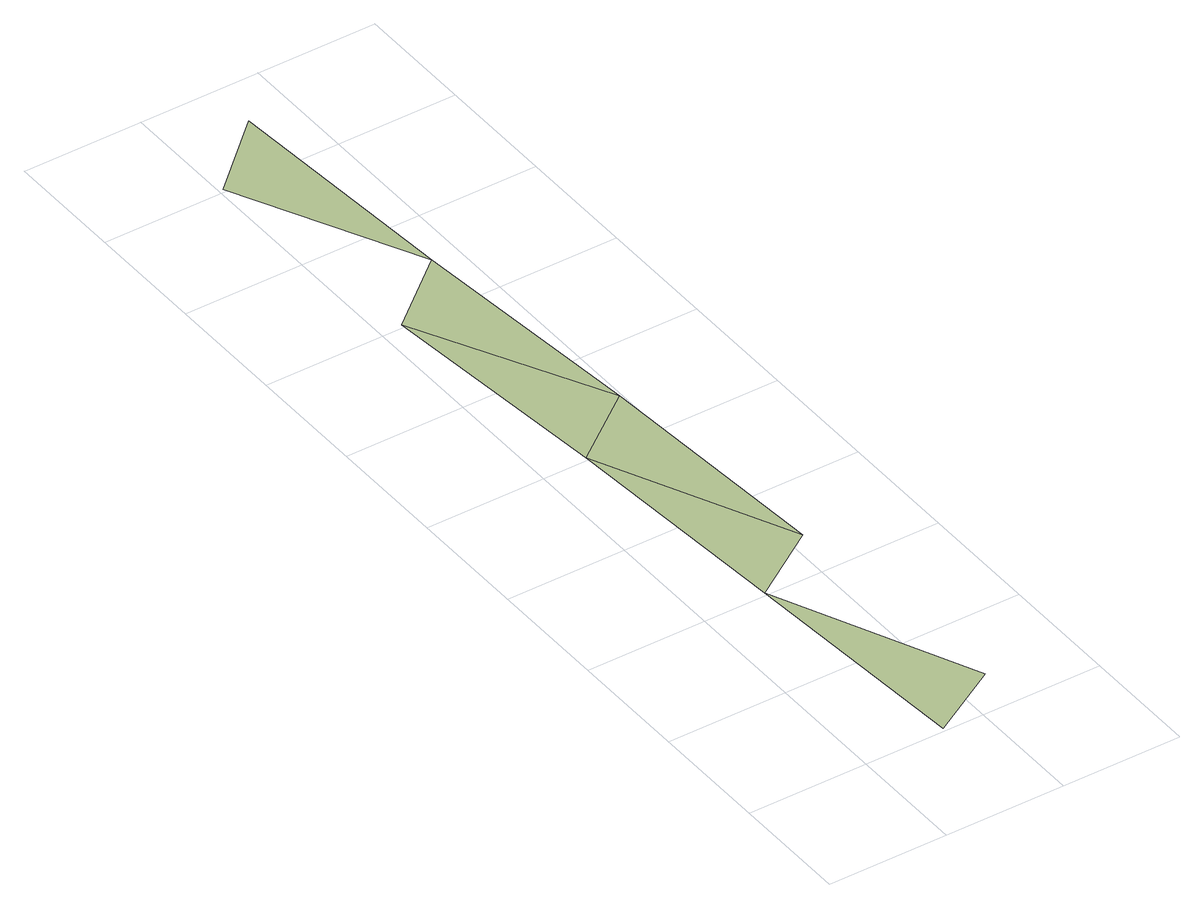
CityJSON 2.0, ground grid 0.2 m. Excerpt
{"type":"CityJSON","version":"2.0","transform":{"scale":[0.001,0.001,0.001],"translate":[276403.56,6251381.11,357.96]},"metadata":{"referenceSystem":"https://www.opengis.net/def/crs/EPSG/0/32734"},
"CityObjects":{
"terrain1":{"type":"TINRelief","geometry":[{"type":"CompositeSurface","lod":"1","boundaries":[[[0,1,2]],[[3,4,1]],[[4,3,5]],[[5,6,4]],[[6,5,7]],[[8,7,9]]]}]}
},
"vertices":[
[257,76,0],[107,406,0],[137,6,0],[227,486,0],[77,806,0],[197,896,0],[37,1206,0],[157,1306,0],[7,1606,0],[127,1716,0]
]}
